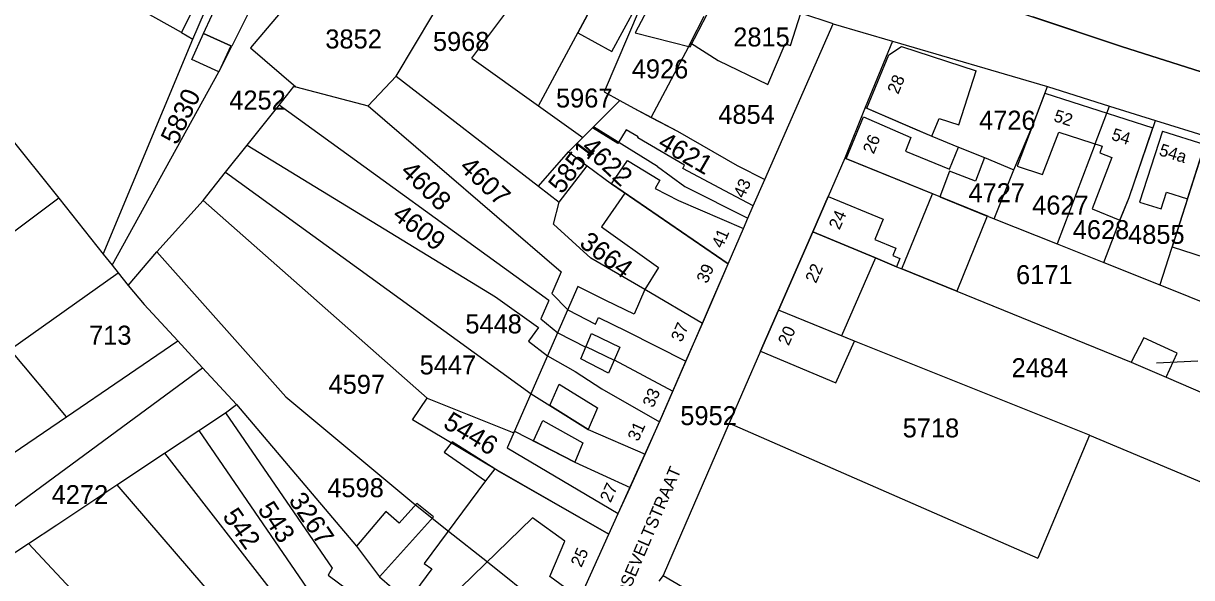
# Model space of a CAD drawing. Extents: x 191922 to 199923, y 328959 to 333350.
# Drawn here: x 196579.9 to 196746, y 331218.4 to 331297.2 of the extents above; entities that cross this region are included whole.
import ezdxf

# ---------------------------------------------------------------- set-up
doc = ezdxf.new("R2010")
doc.units = 0
for name, color, linetype in [('bouwvlak', 7, 'Continuous'), ('enkelbestemming', 7, 'Continuous'), ('Level 6', 7, 'Continuous'), ('maatvoering - maximum aantal wooneenheden', 7, 'Continuous'), ('Maatvoering_symbolen', 7, 'Continuous'), ('recreatiewoning', 7, 'Continuous')]:
    doc.layers.add(name, color=color, linetype=linetype)

msp = doc.modelspace()

# ---------------------------------------------------------------- linework, layer by layer
at = {"layer": 'bouwvlak'}
msp.add_line((196746.91, 331249.17), (196741.01, 331248.88), dxfattribs=at)
at = {"layer": 'Level 6'}
for p, q in [((196605.51, 331295.71), (196615.54, 331317.52)), ((196609.54, 331310.29), (196602.35, 331295.85)), ((196604, 331294.92), (196610.44, 331309.91)), ((196618.08, 331311.11), (196609.52, 331293.91)), ((196622.55, 331305.99), (196612.19, 331293.67)), ((196602.35, 331295.85), (196591.64, 331301.87)), ((196653.13, 331285.46), (196661.81, 331301.57)), ((196708.83, 331302.98), (196736.02, 331293.86)), ((196643.65, 331292.24), (196649.77, 331300.36)), ((196632.87, 331289.68), (196638.09, 331298.38)), ((196667.59, 331299.4), (196662.48, 331287.45)), ((196688.96, 331294), (196690.44, 331298.61)), ((196695.06, 331297.09), (196690.44, 331298.61)), ((196674.76, 331294.39), (196676.68, 331298.17)), ((196685.32, 331274.98), (196695.06, 331297.09)), ((196695.06, 331297.09), (196703.49, 331294.63)), ((196591.23, 331264.39), (196604, 331294.92)), ((196602.35, 331295.85), (196604, 331294.92)), ((196609.38, 331293.97), (196605.51, 331295.71)), ((196607.69, 331290.28), (196609.52, 331293.91)), ((196609.52, 331293.91), (196609.38, 331293.97)), ((196612.19, 331293.67), (196618.61, 331288.14)), ((196669.16, 331283.81), (196674.5, 331293.88)), ((196674.5, 331293.88), (196674.76, 331294.39)), ((196674.76, 331294.39), (196678.68, 331291.89)), ((196685.73, 331288.47), (196688.2, 331294.26)), ((196688.2, 331294.26), (196688.96, 331294)), ((196703.49, 331294.63), (196699.6, 331285.2)), ((196703.49, 331294.63), (196725.53, 331288.2)), ((196736.02, 331293.86), (196748.41, 331289.94)), ((196643.65, 331292.24), (196653.13, 331285.46)), ((196678.68, 331291.89), (196685.73, 331288.47)), ((196592.5, 331262.8), (196607.69, 331290.28)), ((196628.89, 331285.46), (196632.87, 331289.68)), ((196632.87, 331289.68), (196653.13, 331274.05)), ((196616.24, 331285.54), (196618.36, 331288.2)), ((196618.36, 331288.2), (196618.61, 331288.14)), ((196618.61, 331288.14), (196628.89, 331285.46)), ((196662.48, 331287.45), (196664.71, 331286.21)), ((196723.43, 331282.7), (196725.53, 331288.2)), ((196725.53, 331288.2), (196734.34, 331285.42)), ((196611.72, 331279.88), (196616.24, 331285.54)), ((196654.58, 331257.8), (196616.24, 331285.54)), ((196628.89, 331285.46), (196656.35, 331261.85)), ((196653.13, 331285.46), (196659.43, 331280.96)), ((196660.97, 331282.49), (196664.71, 331286.21)), ((196664.71, 331286.21), (196666.68, 331285.12)), ((196666.68, 331285.12), (196669.16, 331283.81)), ((196699.6, 331285.2), (196696.68, 331278.02)), ((196699.6, 331285.2), (196706.61, 331282.19)), ((196732.3, 331280.03), (196734.34, 331285.42)), ((196734.34, 331285.42), (196740.87, 331283.37)), ((196669.16, 331283.81), (196672.88, 331281.84)), ((196737.14, 331272.42), (196740.87, 331283.37)), ((196740.87, 331283.37), (196748.24, 331281.11)), ((196577.48, 331281.61), (196584.9, 331272.31)), ((196659.43, 331280.96), (196660.97, 331282.49)), ((196670.06, 331276.84), (196660.97, 331282.49)), ((196672.88, 331281.84), (196681.38, 331276.97)), ((196706.61, 331282.19), (196709.05, 331281.15)), ((196720.71, 331276.36), (196723.43, 331282.7)), ((196657.41, 331278.93), (196659.43, 331280.96)), ((196709.05, 331281.15), (196712.85, 331279.6)), ((196732.3, 331280.03), (196726.87, 331265.83)), ((196747.9, 331279.96), (196741.5, 331260)), ((196608.64, 331276.01), (196611.72, 331279.88)), ((196611.72, 331279.88), (196647.04, 331258.3)), ((196653.13, 331274.05), (196657.41, 331278.93)), ((196657.41, 331278.93), (196660.06, 331276.95)), ((196712.85, 331279.6), (196716.56, 331278.09)), ((196656.07, 331271.78), (196660.06, 331276.95)), ((196660.06, 331276.95), (196663.5, 331274.37)), ((196670.06, 331276.84), (196673.92, 331273.98)), ((196681.38, 331276.97), (196685.32, 331274.98)), ((196696.68, 331278.02), (196694.34, 331272.57)), ((196717.15, 331269.71), (196696.68, 331278.02)), ((196716.56, 331278.09), (196720.71, 331276.36)), ((196605.46, 331272.02), (196608.64, 331276.01)), ((196608.64, 331276.01), (196652.07, 331244.56)), ((196683.67, 331271.23), (196685.32, 331274.98)), ((196717.93, 331269.39), (196720.71, 331276.36)), ((196653.13, 331274.05), (196656.07, 331271.78)), ((196663.5, 331274.37), (196680.11, 331262.99)), ((196673.92, 331273.98), (196682.92, 331269.48)), ((196584.9, 331272.31), (196555.7, 331250.56)), ((196584.9, 331272.31), (196591.23, 331264.39)), ((196598.86, 331264.7), (196605.46, 331272.02)), ((196605.46, 331272.02), (196637.3, 331243.91)), ((196655.26, 331268.63), (196656.07, 331271.78)), ((196694.34, 331272.57), (196692.15, 331267.57)), ((196735.81, 331269.16), (196737.14, 331272.42)), ((196682.92, 331269.48), (196683.67, 331271.23)), ((196660.58, 331263.81), (196655.26, 331268.63)), ((196682.3, 331268.02), (196682.92, 331269.48)), ((196717.15, 331269.71), (196717.93, 331269.39)), ((196717.93, 331269.39), (196726.87, 331265.83)), ((196733.51, 331263.18), (196735.81, 331269.16)), ((196680.11, 331262.99), (196682.3, 331268.02)), ((196692.15, 331267.57), (196687.24, 331256.42)), ((196692.15, 331267.57), (196701.05, 331263.84)), ((196726.87, 331265.83), (196733.51, 331263.18)), ((196591.23, 331264.39), (196592.5, 331262.8)), ((196594.8, 331259.92), (196598.86, 331264.7)), ((196598.86, 331264.7), (196617.2, 331244.12)), ((196668.25, 331259.37), (196660.58, 331263.81)), ((196701.05, 331263.84), (196704.05, 331262.59)), ((196577.98, 331250.83), (196593.36, 331261.72)), ((196592.5, 331262.8), (196593.36, 331261.72)), ((196593.36, 331261.72), (196594.8, 331259.92)), ((196656.35, 331261.85), (196655.01, 331258.79)), ((196676.45, 331254.55), (196680.11, 331262.99)), ((196704.05, 331262.59), (196704.8, 331262.28)), ((196704.8, 331262.28), (196712.62, 331259.11)), ((196733.51, 331263.18), (196741.5, 331260)), ((196741.5, 331260), (196754.32, 331254.89)), ((196594.8, 331259.92), (196597.04, 331257.24)), ((196655.01, 331258.79), (196657.31, 331256.48)), ((196676.45, 331254.55), (196668.25, 331259.37)), ((196712.62, 331259.11), (196737.43, 331249.03)), ((196601.85, 331252.05), (196597.04, 331257.24)), ((196647.04, 331258.3), (196653.13, 331253.96)), ((196654.58, 331257.8), (196653.45, 331255.2)), ((196653.45, 331255.2), (196655.87, 331253.22)), ((196657.31, 331256.48), (196661.26, 331254.43)), ((196661.26, 331254.43), (196661.68, 331255.4)), ((196661.68, 331255.4), (196665.67, 331253.44)), ((196687.24, 331256.42), (196684.69, 331250.58)), ((196696.21, 331252.79), (196687.24, 331256.42)), ((196653.13, 331253.96), (196651.72, 331252.03)), ((196665.67, 331253.44), (196674.1, 331249.16)), ((196674.1, 331249.16), (196676.45, 331254.55)), ((196585.99, 331241.25), (196601.85, 331252.05)), ((196605.37, 331248.24), (196601.85, 331252.05)), ((196651.72, 331252.03), (196654.43, 331249.93)), ((196655.87, 331253.22), (196659.85, 331251.18)), ((196698.07, 331252.04), (196696.21, 331252.79)), ((196731.48, 331238.66), (196698.07, 331252.04)), ((196739.21, 331252.47), (196737.43, 331249.03)), ((196743.96, 331250.3), (196739.21, 331252.47)), ((196585.99, 331241.25), (196577.98, 331250.83)), ((196659.85, 331251.18), (196659.87, 331251.24)), ((196659.87, 331251.24), (196663.88, 331249.32)), ((196684.69, 331250.58), (196680.26, 331240.37)), ((196742.38, 331246.92), (196743.96, 331250.3)), ((196654.43, 331249.93), (196658.33, 331247.69)), ((196663.88, 331249.32), (196663.9, 331249.37)), ((196663.9, 331249.37), (196672.26, 331244.91)), ((196672.26, 331244.91), (196674.1, 331249.16)), ((196737.43, 331249.03), (196742.38, 331246.92)), ((196568.25, 331220.94), (196605.37, 331248.24)), ((196610.21, 331243.02), (196605.37, 331248.24)), ((196658.33, 331247.69), (196662.12, 331245.26)), ((196742.38, 331246.92), (196757.82, 331240.24)), ((196662.12, 331245.26), (196670.36, 331240.54)), ((196617.2, 331244.12), (196635.12, 331229.2)), ((196635.21, 331240.86), (196637.3, 331243.91)), ((196637.3, 331243.91), (196649.64, 331239.02)), ((196652.07, 331244.56), (196654.75, 331242.9)), ((196670.36, 331240.54), (196672.26, 331244.91)), ((196604.84, 331239.33), (196608.62, 331241.84)), ((196608.62, 331241.84), (196610.21, 331243.02)), ((196608.62, 331241.84), (196623.8, 331219.76)), ((196610.21, 331243.02), (196627.25, 331222.91)), ((196654.75, 331242.9), (196660.22, 331239.49)), ((196565.18, 331227.09), (196585.99, 331241.25)), ((196647.28, 331233.66), (196635.21, 331240.86)), ((196668.28, 331235.96), (196670.36, 331240.54)), ((196680.26, 331240.37), (196670.86, 331218.72)), ((196680.26, 331240.37), (196724.12, 331221.17)), ((196599.94, 331236.09), (196604.84, 331239.33)), ((196604.84, 331239.33), (196620.78, 331216.14)), ((196649.64, 331239.02), (196649.73, 331239.23)), ((196649.73, 331239.23), (196658.29, 331234.81)), ((196660.22, 331239.49), (196668.28, 331235.96)), ((196731.48, 331238.66), (196724.12, 331221.17)), ((196731.48, 331238.66), (196748.32, 331231.59)), ((196593.15, 331231.59), (196599.94, 331236.09)), ((196599.94, 331236.09), (196617.97, 331212.96)), ((196666.16, 331231.25), (196668.28, 331235.96)), ((196647.28, 331233.66), (196663.15, 331224.59)), ((196658.29, 331234.81), (196666.16, 331231.25)), ((196584.62, 331225.94), (196592.19, 331230.96)), ((196592.19, 331230.96), (196593.15, 331231.59)), ((196593.15, 331231.59), (196620.44, 331200.04)), ((196664.48, 331227.52), (196666.16, 331231.25)), ((196635.12, 331229.2), (196638.01, 331226.87)), ((196638.01, 331226.87), (196640.33, 331225.05)), ((196663.15, 331224.59), (196664.48, 331227.52)), ((196580.6, 331223.28), (196584.62, 331225.94)), ((196640.33, 331225.05), (196645.86, 331220.68)), ((196659.02, 331215.46), (196663.15, 331224.59)), ((196576.86, 331220.81), (196580.6, 331223.28)), ((196580.6, 331223.28), (196614.57, 331187)), ((196627.25, 331222.91), (196630.5, 331218.52)), ((196645.86, 331220.68), (196657.29, 331211.58)), ((196623.8, 331219.76), (196623.22, 331218.79)), ((196623.22, 331218.79), (196628.78, 331214.67)), ((196630.5, 331218.52), (196632.27, 331217.04)), ((196670.86, 331218.72), (196670.25, 331217.91)), ((196670.86, 331218.72), (196715.45, 331192.79))]:
    msp.add_line(p, q, dxfattribs=at)
at = {"layer": 'recreatiewoning'}
for p, q in [((196661.81, 331301.57), (196658.72, 331295.84)), ((196674.72, 331293.82), (196679.02, 331302.18)), ((196663.56, 331293.16), (196667.08, 331299.59)), ((196668.57, 331299.03), (196666.9, 331295.83)), ((196736.02, 331293.86), (196723.45, 331298.11)), ((196603.83, 331292.01), (196605.51, 331295.71)), ((196605.51, 331295.71), (196609.38, 331293.97)), ((196658.72, 331295.84), (196663.56, 331293.16)), ((196666.9, 331295.83), (196674.72, 331293.82)), ((196609.38, 331293.97), (196607.69, 331290.28)), ((196702.96, 331292.71), (196704.77, 331293.9)), ((196704.77, 331293.9), (196715.37, 331290.44)), ((196748.41, 331289.94), (196736.02, 331293.86)), ((196607.69, 331290.28), (196603.83, 331292.01)), ((196699.82, 331285.11), (196702.96, 331292.71)), ((196712.89, 331282.75), (196715.37, 331290.44)), ((196725.16, 331287.24), (196721.19, 331276.86)), ((196725.1, 331287.27), (196725.16, 331287.24)), ((196725.16, 331287.24), (196740.51, 331282.31)), ((196660.82, 331282.34), (196664.71, 331286.21)), ((196664.71, 331286.21), (196666.68, 331285.12)), ((196666.68, 331285.12), (196672.88, 331281.84)), ((196699.82, 331285.11), (196709.05, 331281.15)), ((196696.9, 331277.93), (196699.33, 331283.89)), ((196699.33, 331283.89), (196706.1, 331280.93)), ((196709.05, 331281.15), (196710.09, 331283.67)), ((196710.09, 331283.67), (196712.89, 331282.75)), ((196664.43, 331280.08), (196660.82, 331282.34)), ((196665.61, 331282.02), (196664.43, 331280.08)), ((196667.31, 331281.03), (196665.61, 331282.02)), ((196672.88, 331281.84), (196681.38, 331276.97)), ((196724.82, 331275.71), (196727.11, 331281.7)), ((196727.11, 331281.7), (196733.31, 331279.73)), ((196737.15, 331272.45), (196740.51, 331282.31)), ((196741.85, 331281.83), (196738.62, 331271.78)), ((196741.85, 331281.83), (196747.9, 331279.96)), ((196667.25, 331280.91), (196667.31, 331281.03)), ((196673.89, 331277.03), (196667.25, 331280.91)), ((196706.1, 331280.93), (196705.32, 331279.02)), ((196745.43, 331272.24), (196747.88, 331279.97)), ((196705.32, 331279.02), (196711.57, 331276.46)), ((196711.57, 331276.46), (196712.85, 331279.6)), ((196712.85, 331279.6), (196716.56, 331278.09)), ((196733.31, 331279.73), (196732.94, 331278.77)), ((196732.94, 331278.77), (196734.65, 331278.12)), ((196663.5, 331274.37), (196665.78, 331277.69)), ((196665.78, 331277.69), (196670.39, 331274.9)), ((196673.64, 331276.54), (196673.89, 331277.03)), ((196681.38, 331276.97), (196685.32, 331274.98)), ((196709.14, 331272.96), (196696.9, 331277.93)), ((196716.56, 331278.09), (196715.29, 331274.76)), ((196721.19, 331276.86), (196724.82, 331275.71)), ((196734.65, 331278.12), (196731.87, 331270.83)), ((196679.61, 331273.37), (196673.64, 331276.54)), ((196683.67, 331271.23), (196685.32, 331274.98)), ((196711.58, 331276.17), (196710.19, 331272.53)), ((196715.29, 331274.76), (196711.58, 331276.17)), ((196680.11, 331262.99), (196663.5, 331274.37)), ((196670.39, 331274.9), (196669.74, 331273.73)), ((196669.74, 331273.73), (196673.04, 331272)), ((196683.67, 331271.23), (196679.61, 331273.37)), ((196665.39, 331273.03), (196662.09, 331268.27)), ((196673.04, 331272), (196682.3, 331268.02)), ((196692.15, 331267.57), (196694.34, 331272.57)), ((196694.34, 331272.57), (196702.16, 331269.33)), ((196704.8, 331262.28), (196709.14, 331272.96)), ((196710.19, 331272.53), (196716.96, 331269.78)), ((196735.82, 331269.19), (196737.15, 331272.45)), ((196738.62, 331271.78), (196741.68, 331270.8)), ((196741.68, 331270.8), (196742.45, 331273.2)), ((196742.45, 331273.2), (196745.43, 331272.24)), ((196745.43, 331272.24), (196743.24, 331265.41)), ((196731.87, 331270.83), (196735.82, 331269.19)), ((196702.16, 331269.33), (196700.96, 331266.45)), ((196716.96, 331269.78), (196712.62, 331259.11)), ((196662.09, 331268.27), (196670.19, 331262.49)), ((196680.11, 331262.99), (196682.3, 331268.02)), ((196687.24, 331256.42), (196692.15, 331267.57)), ((196701.06, 331263.84), (196692.15, 331267.57)), ((196700.96, 331266.45), (196703.94, 331265.22)), ((196703.94, 331265.22), (196703.52, 331264.19)), ((196743.24, 331265.41), (196749.4, 331263.43)), ((196701.06, 331263.84), (196696.21, 331252.79)), ((196704.05, 331262.59), (196701.06, 331263.84)), ((196703.52, 331264.19), (196704.54, 331263.77)), ((196704.54, 331263.77), (196704.05, 331262.59)), ((196670.19, 331262.49), (196668.25, 331259.37)), ((196677.75, 331257.56), (196680.11, 331262.99)), ((196712.62, 331259.11), (196704.8, 331262.28)), ((196658.75, 331259.77), (196648.68, 331236.85)), ((196662.72, 331257.8), (196658.75, 331259.77)), ((196668.25, 331259.37), (196666.72, 331255.85)), ((196666.72, 331255.85), (196662.72, 331257.8)), ((196676.45, 331254.56), (196677.75, 331257.56)), ((196684.69, 331250.58), (196687.24, 331256.42)), ((196698.07, 331252.04), (196687.24, 331256.42)), ((196670.45, 331240.76), (196676.45, 331254.56)), ((196659.13, 331249.52), (196660.68, 331253.1)), ((196660.68, 331253.1), (196664.68, 331251.15)), ((196695.42, 331246.11), (196698.07, 331252.04)), ((196664.68, 331251.15), (196663.09, 331247.48)), ((196684.69, 331250.58), (196695.42, 331246.11)), ((196663.09, 331247.48), (196659.13, 331249.52)), ((196654.75, 331242.9), (196656.08, 331245.92)), ((196656.08, 331245.92), (196661.54, 331242.54)), ((196660.22, 331239.49), (196654.75, 331242.9)), ((196661.54, 331242.54), (196660.22, 331239.49)), ((196652.42, 331237.84), (196653.74, 331240.75)), ((196653.74, 331240.75), (196659.43, 331237.58)), ((196664.48, 331227.52), (196670.45, 331240.76)), ((196640.85, 331237.72), (196639.71, 331236.24)), ((196646.9, 331233.87), (196640.85, 331237.72)), ((196648.68, 331236.85), (196664.48, 331227.52)), ((196658.29, 331234.81), (196652.42, 331237.84)), ((196659.43, 331237.58), (196658.29, 331234.81)), ((196639.71, 331236.24), (196645.59, 331232.17)), ((196646.9, 331233.87), (196645.59, 331232.17)), ((196663.15, 331224.59), (196646.9, 331233.87)), ((196645.59, 331232.17), (196636.88, 331220.42)), ((196635.82, 331228.98), (196633.31, 331226.17)), ((196638.19, 331227.08), (196635.82, 331228.98)), ((196631.4, 331227.8), (196627.25, 331222.91)), ((196630.5, 331218.52), (196638.19, 331227.08)), ((196633.31, 331226.17), (196631.4, 331227.8)), ((196652.28, 331226.9), (196642.11, 331217.04)), ((196656.9, 331223.62), (196652.28, 331226.9)), ((196654.73, 331218.59), (196656.9, 331223.62)), ((196659.02, 331215.46), (196663.15, 331224.59)), ((196627.25, 331222.91), (196630.5, 331218.52)), ((196636.88, 331220.42), (196637.95, 331219.67)), ((196637.95, 331219.67), (196634.73, 331215.33)), ((196659.02, 331215.46), (196654.73, 331218.59))]:
    msp.add_line(p, q, dxfattribs=at)

# ---------------------------------------------------------------- texts
at = {"layer": 'enkelbestemming'}
for s, p in [('2815', (196680.83, 331293.88)), ('3852', (196622.82, 331293.6)), ('5968', (196638.12, 331293.25)), ('4926', (196666.4, 331289.35)), ('4252', (196609.16, 331284.92)), ('5967', (196655.62, 331285.21)), ('4854', (196678.7, 331282.89)), ('4726', (196715.79, 331282.06)), ('4727', (196714.28, 331271.76)), ('4627', (196723.34, 331270)), ('4628', (196729.11, 331266.51)), ('4855', (196736.98, 331265.84)), ('6171', (196721.05, 331260.12)), ('5448', (196642.73, 331253.12)), ('713', (196589.22, 331251.52)), ('5447', (196636.23, 331247.29)), ('2484', (196720.41, 331246.9)), ('4597', (196623.28, 331244.54)), ('5952', (196673.3, 331240.09)), ('5718', (196704.93, 331238.34)), ('4598', (196623.1, 331229.85)), ('4272', (196583.9, 331228.87))]:
    msp.add_text(s, height=2.7, dxfattribs=at).set_placement(p)
for s, rotation, p in [('5830', 64.4944, (196601.71, 331279.77)), ('5851', 53.1416, (196656.47, 331272.79)), ('4622', 316.5504, (196659.08, 331279.33)), ('4621', 329.8426, (196669.93, 331279.59)), ('4608', 315.5301, (196633.35, 331275.97)), ('4607', 316.3057, (196641.73, 331276.56)), ('4609', 322.4768, (196632.19, 331269.59)), ('3664', 323.0723, (196658.79, 331265.62)), ('5446', 328.7905, (196639.4, 331239.85)), ('3267', 303.8977, (196617.51, 331229.4)), ('542', 305.2564, (196608.09, 331227.12)), ('543', 303.3722, (196613.1, 331228.12))]:
    msp.add_text(s, height=2.7, rotation=rotation, dxfattribs=at).set_placement(p)
at = {"layer": 'maatvoering - maximum aantal wooneenheden'}
for s, rotation, p in [('28', 67.5918, (196704.28, 331286.99)), ('52', 342.1636, (196726.28, 331283.31)), ('54', 342.1636, (196734.49, 331280.67)), ('26', 67.9005, (196700.8, 331278.5)), ('54a', 342.8341, (196741.26, 331278.45)), ('43', 66.2295, (196682.36, 331272.22)), ('24', 66.3575, (196695.93, 331267.73)), ('41', 66.538, (196679.28, 331265.1)), ('39', 66.538, (196677.12, 331260.11)), ('22', 66.2064, (196692.59, 331260.14)), ('37', 66.538, (196673.49, 331251.78)), ('20', 66.538, (196688.71, 331251.28)), ('33', 66.538, (196669.45, 331242.46)), ('31', 65.7174, (196667.31, 331237.68)), ('27', 65.7174, (196663.38, 331228.98)), ('25', 65.7174, (196659.22, 331219.78))]:
    msp.add_text(s, height=1.75, rotation=rotation, dxfattribs=at).set_placement(p)
at = {"layer": 'Maatvoering_symbolen'}
msp.add_text('PRES. ROOSEVELTSTRAAT', height=1.75, rotation=66.8466, dxfattribs=at).set_placement((196661.19, 331205.02))

doc.saveas('drawing.dxf')
